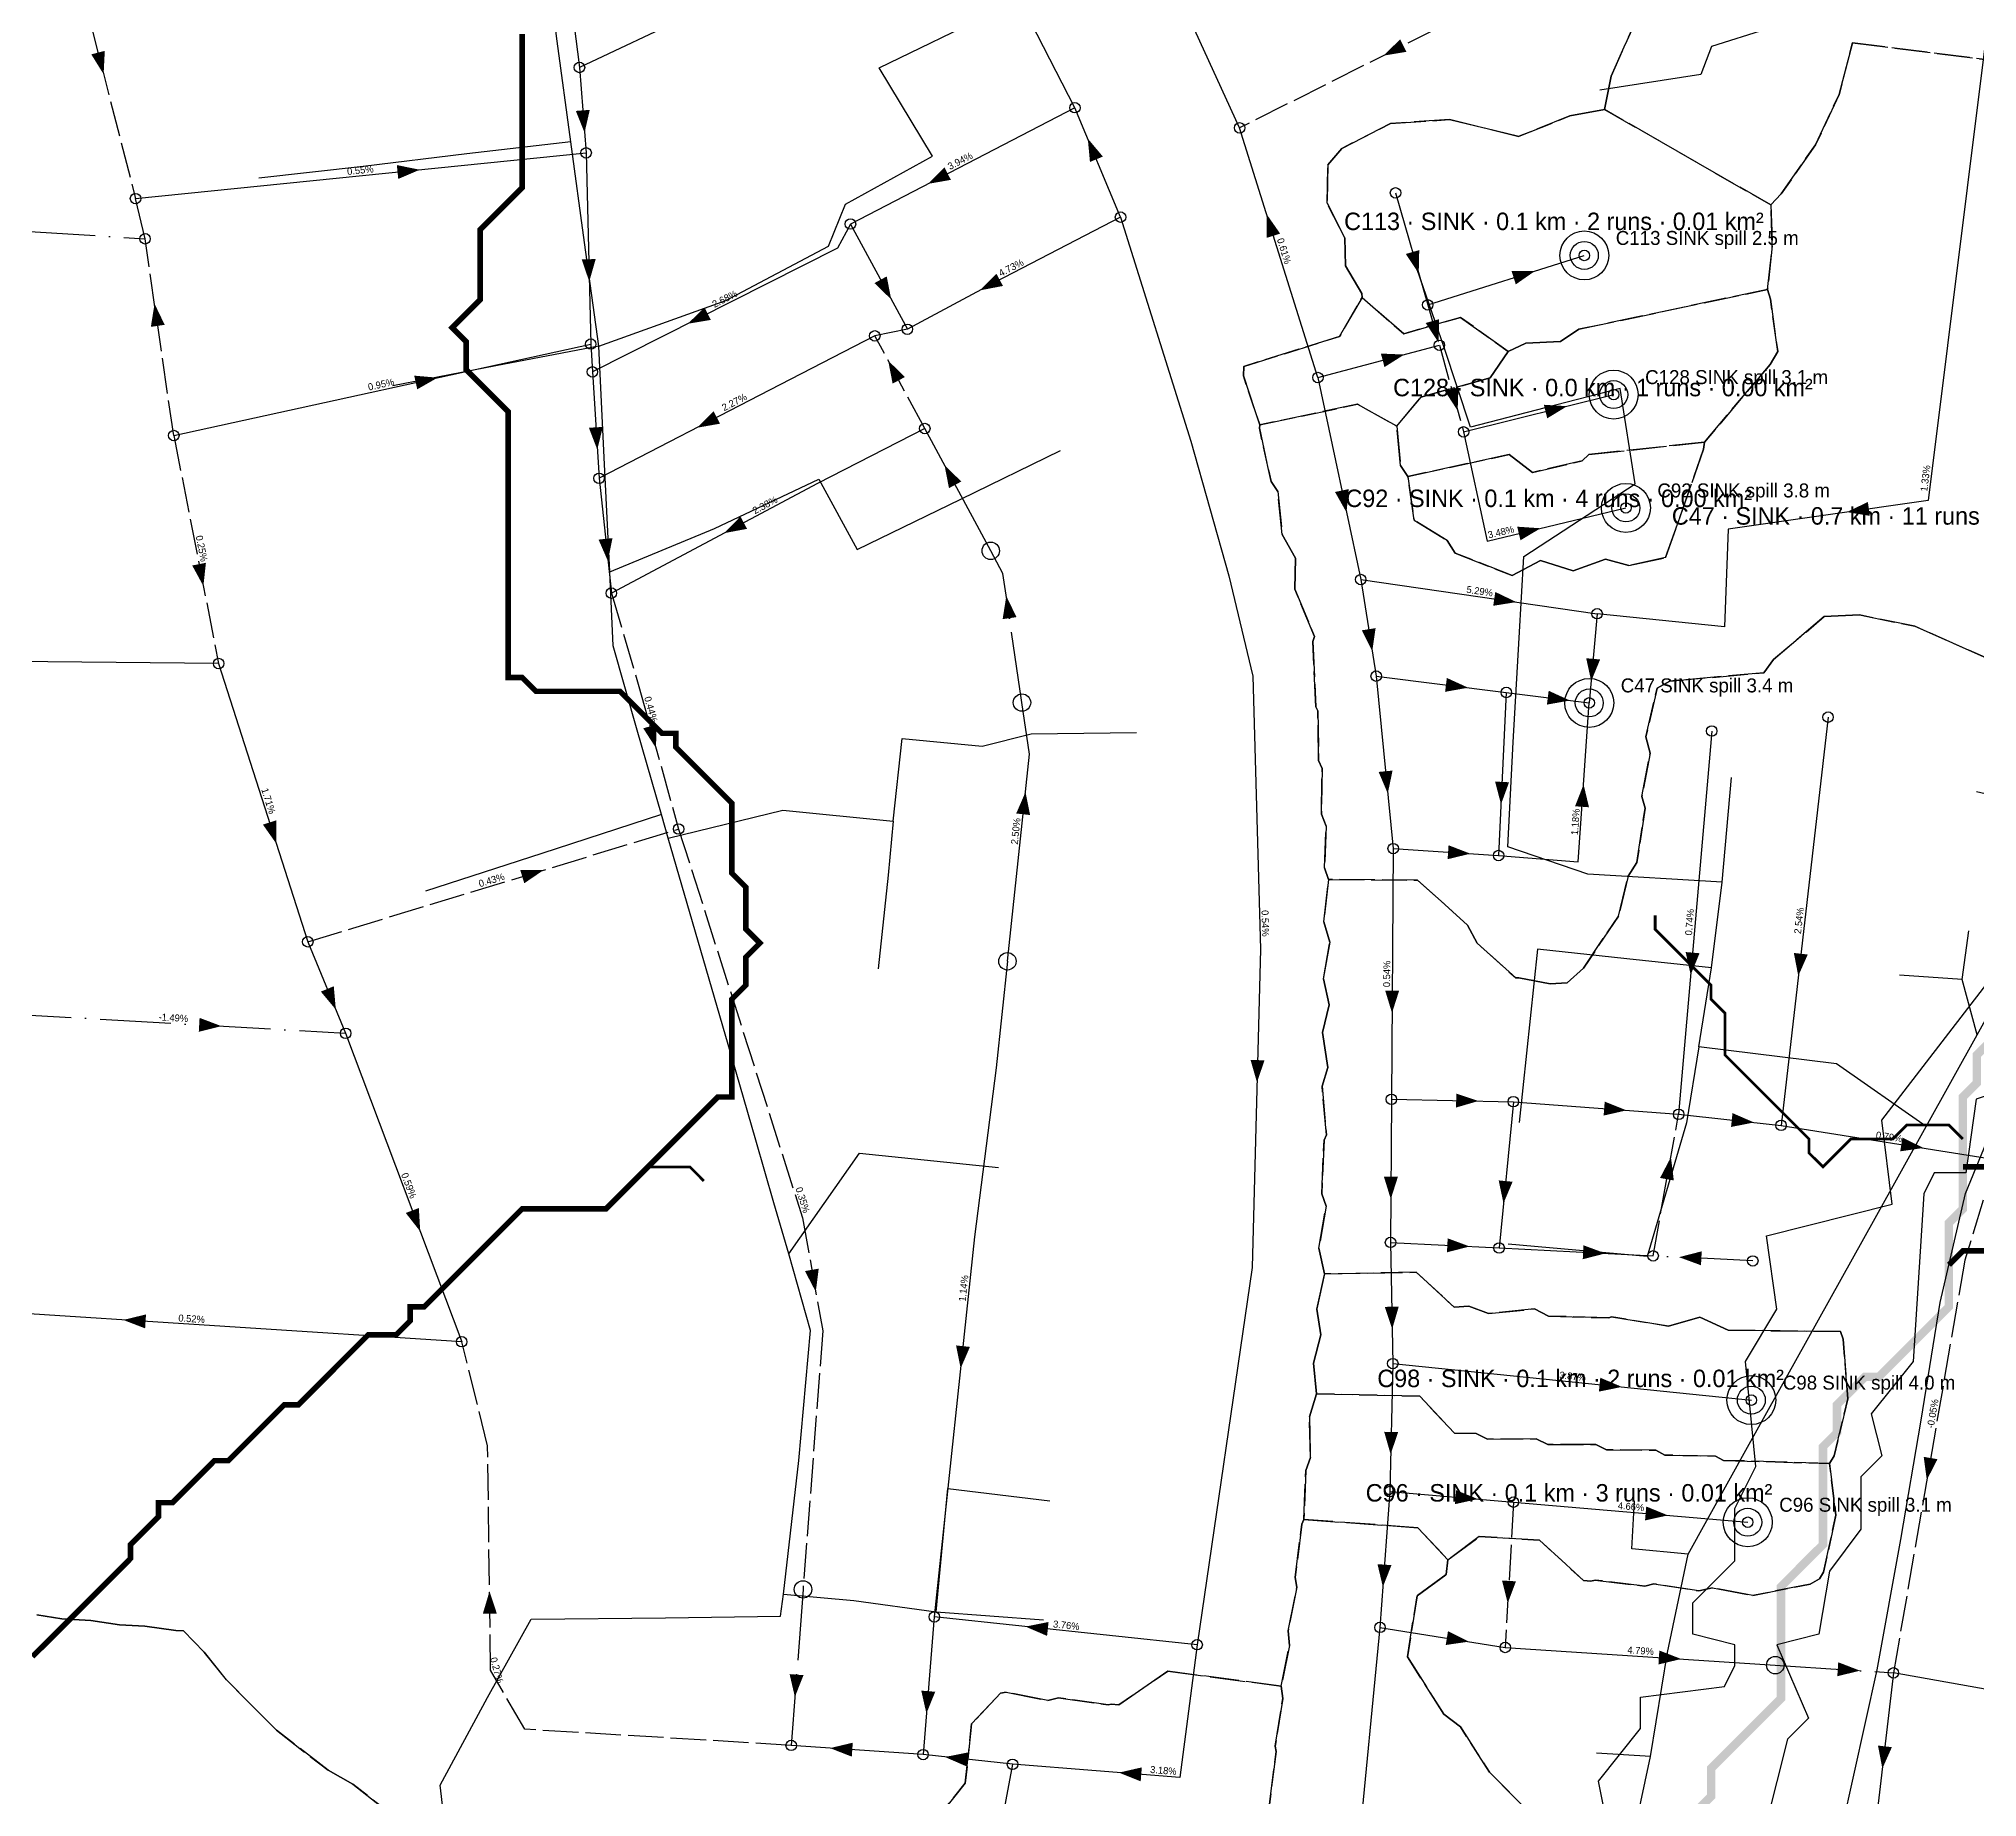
# Model space of a CAD drawing. Header units: metres. Extents: x 442821 to 452274, y 2561971 to 2571293.
# Drawn here: x 450114 to 450668, y 2567800 to 2568303 of the extents above; entities that cross this region are included whole.
import ezdxf
from ezdxf.enums import TextEntityAlignment as Align

# ---------------------------------------------------------------- set-up
doc = ezdxf.new("R2010")
doc.units = ezdxf.units.M
doc.header["$LTSCALE"] = 8
doc.linetypes.add('DASHDOT', pattern=[3.556, 2.54, -0.508, 0, -0.508])
doc.linetypes.add('DASHED', pattern=[1.524, 1.27, -0.254])
for name, color, linetype in [('A_ARROWS', 7, 'Continuous'), ('A_BUILT_2006', 252, 'Continuous'), ('A_CATCH_LABEL', 7, 'Continuous'), ('A_CATCHMENTS', 7, 'Continuous'), ('A_GRADIENT', 8, 'Continuous'), ('A_JUNCTIONS', 8, 'Continuous'), ('A_OUTLET_LABEL', 7, 'Continuous'), ('A_OUTLETS', 7, 'Continuous'), ('A_RUNS', 7, 'Continuous'), ('A_STREAMS', 5, 'Continuous'), ('A_WADI', 4, 'Continuous')]:
    doc.layers.add(name, color=color, linetype=linetype)

msp = doc.modelspace()

# ---------------------------------------------------------------- linework, layer by layer
at = {"layer": 'A_ARROWS', "color": 1}
for points in [[(450498.24, 2568298.56), (450503.06, 2568303.22), (450504.86, 2568299.65)], [(450132.24, 2568293.23), (450128.71, 2568298.93), (450132.58, 2568299.93)], [(450269.79, 2568276.53), (450267.3, 2568282.75), (450271.29, 2568283.06)], [(450413.72, 2568274.83), (450418.03, 2568269.69), (450414.33, 2568268.15)], [(450222.67, 2568265.92), (450216.51, 2568263.28), (450216.1, 2568267.26)], [(450367.96, 2568261.87), (450372.73, 2568266.58), (450374.56, 2568263.03)], [(450464.9, 2568253.16), (450468.73, 2568247.65), (450464.91, 2568246.45)], [(450271.13, 2568233.93), (450268.97, 2568240.28), (450272.97, 2568240.37)], [(450357.5, 2568228.82), (450352.69, 2568233.5), (450356.21, 2568235.4)], [(450382.87, 2568231.42), (450387.57, 2568236.2), (450389.46, 2568232.68)], [(450146.81, 2568227.6), (450149.71, 2568221.56), (450145.75, 2568220.98)], [(450299.31, 2568221.87), (450304.12, 2568226.53), (450305.92, 2568222.96)], [(450356.62, 2568211.32), (450361.42, 2568206.64), (450357.9, 2568204.74)], [(450227.76, 2568206.44), (450221.94, 2568203.11), (450221.08, 2568207.02)], [(450550.83, 2568198.29), (450545.11, 2568194.81), (450544.14, 2568198.69)], [(450273.43, 2568185.85), (450271.03, 2568192.11), (450275.02, 2568192.36)], [(450301.93, 2568192.12), (450306.7, 2568196.84), (450308.53, 2568193.28)], [(450372.74, 2568181.42), (450377.54, 2568176.74), (450374.02, 2568174.84)], [(450309.67, 2568161.96), (450314.38, 2568166.73), (450316.26, 2568163.2)], [(450276.47, 2568153.97), (450273.8, 2568160.12), (450277.78, 2568160.55)], [(450160.78, 2568146.83), (450157.58, 2568152.72), (450161.5, 2568153.49)], [(450390.41, 2568143.99), (450393.32, 2568137.95), (450389.36, 2568137.37)], [(450290.21, 2568100.51), (450286.57, 2568106.14), (450290.42, 2568107.21)], [(450395.91, 2568087.92), (450397.21, 2568081.34), (450393.24, 2568081.77)], [(450181.66, 2568073.11), (450177.8, 2568078.59), (450181.61, 2568079.81)], [(450258.1, 2568065.59), (450252.55, 2568061.82), (450251.39, 2568065.64)], [(450198.66, 2568025.67), (450194.37, 2568030.82), (450198.07, 2568032.35)], [(450165.96, 2568020.94), (450159.46, 2568019.32), (450159.69, 2568023.31)], [(450462.1, 2568004.83), (450460.26, 2568011.28), (450464.26, 2568011.17)], [(450222.79, 2567962.22), (450218.66, 2567967.5), (450222.4, 2567968.91)], [(450335.92, 2567944.93), (450332.83, 2567950.88), (450336.76, 2567951.58)], [(450137.85, 2567936.9), (450144.37, 2567938.48), (450144.11, 2567934.49)], [(450377.35, 2567923.03), (450376.04, 2567929.61), (450380.01, 2567929.19)], [(450242.61, 2567859.29), (450244.7, 2567852.92), (450240.7, 2567852.87)], [(450395.91, 2567849.18), (450402.49, 2567850.5), (450402.07, 2567846.52)], [(450329.94, 2567829.06), (450328.43, 2567835.59), (450332.42, 2567835.29)], [(450367.56, 2567824.32), (450366.09, 2567830.86), (450370.08, 2567830.54)], [(450339.98, 2567814.42), (450346.5, 2567815.97), (450346.22, 2567811.98)], [(450372.86, 2567811.88), (450379.44, 2567813.18), (450379.01, 2567809.21)]]:
    msp.add_solid(points, dxfattribs=at)
at = {"layer": 'A_ARROWS', "color": 4}
for points in [[(450508.36, 2568236.23), (450504.67, 2568241.83), (450508.51, 2568242.93)], [(450541.62, 2568236.96), (450536.12, 2568233.12), (450534.92, 2568236.93)], [(450500.77, 2567934.28), (450498.65, 2567940.64), (450502.65, 2567940.71)], [(450566.46, 2567917.74), (450559.89, 2567916.4), (450560.29, 2567920.38)], [(450498.11, 2567860.51), (450496.57, 2567867.04), (450500.56, 2567866.76)]]:
    msp.add_solid(points, dxfattribs=at)
at = {"layer": 'A_ARROWS', "color": 2}
for points in [[(450514.04, 2568216.48), (450510.35, 2568222.08), (450514.2, 2568223.19)], [(450504.24, 2568213.05), (450498.57, 2568209.47), (450497.54, 2568213.34)], [(450519.5, 2568196.99), (450515.85, 2568202.61), (450519.71, 2568203.69)], [(450543.21, 2568163.36), (450537.45, 2568159.93), (450536.52, 2568163.82)], [(450586.14, 2568035.6), (450584.7, 2568042.14), (450588.68, 2568041.8)], [(450616.91, 2568035.3), (450615.65, 2568041.88), (450619.63, 2568041.43)], [(450500.72, 2568024.71), (450498.77, 2568031.12), (450502.76, 2568031.09)], [(450525.47, 2567999.54), (450519.04, 2567997.66), (450519.11, 2568001.66)], [(450567.78, 2567996.86), (450561.25, 2567995.36), (450561.55, 2567999.35)], [(450604.25, 2567993.4), (450597.68, 2567992.1), (450598.1, 2567996.07)], [(450652.72, 2567986.1), (450646.08, 2567985.13), (450646.71, 2567989.08)], [(450580.49, 2567983.47), (450581.32, 2567976.81), (450577.38, 2567977.52)], [(450500.37, 2567971.46), (450498.41, 2567977.87), (450502.41, 2567977.85)], [(450532.6, 2567970.25), (450531.23, 2567976.82), (450535.21, 2567976.43)], [(450522.93, 2567957.92), (450516.44, 2567956.25), (450516.64, 2567960.25)], [(450561.77, 2567955.94), (450555.28, 2567954.27), (450555.48, 2567958.26)], [(450582.8, 2567954.86), (450589.3, 2567956.53), (450589.09, 2567952.54)], [(450653.67, 2567891.1), (450652.79, 2567897.74), (450656.73, 2567897.06)], [(450533.82, 2567855.86), (450532.18, 2567862.36), (450536.17, 2567862.13)], [(450522.73, 2567844.88), (450516.09, 2567843.92), (450516.73, 2567847.87)], [(450583.44, 2567839.92), (450576.92, 2567838.35), (450577.18, 2567842.34)], [(450634.6, 2567836.57), (450628.08, 2567834.99), (450628.34, 2567838.98)], [(450640.96, 2567808.56), (450639.71, 2567815.15), (450643.68, 2567814.69)]]:
    msp.add_solid(points, dxfattribs=at)
at = {"layer": 'A_ARROWS', "color": 3}
for points in [[(450487.71, 2568167.9), (450484.42, 2568173.74), (450488.34, 2568174.57)], [(450630.77, 2568167.99), (450636.82, 2568170.88), (450637.39, 2568166.92)], [(450536.3, 2568142.25), (450529.68, 2568141.19), (450530.25, 2568145.15)], [(450495.07, 2568128.17), (450492.08, 2568134.17), (450496.03, 2568134.8)], [(450557.69, 2568119.63), (450556.26, 2568126.18), (450560.24, 2568125.83)], [(450522.5, 2568117.76), (450515.9, 2568116.58), (450516.4, 2568120.55)], [(450551.62, 2568114.1), (450545.02, 2568112.92), (450545.52, 2568116.88)], [(450499.51, 2568087.48), (450496.9, 2568093.66), (450500.88, 2568094.05)], [(450531.9, 2568084.41), (450530.2, 2568090.9), (450534.2, 2568090.71)], [(450555.51, 2568090.08), (450557.06, 2568083.56), (450553.07, 2568083.84)], [(450523.14, 2568070.28), (450516.63, 2568068.7), (450516.89, 2568072.69)], [(450500.32, 2567898.46), (450498.48, 2567904.9), (450502.48, 2567904.81)], [(450525.27, 2567885.66), (450518.73, 2567884.21), (450519.07, 2567888.2)], [(450579.64, 2567881), (450573.09, 2567879.55), (450573.43, 2567883.54)], [(450422.62, 2567807.41), (450429.16, 2567808.91), (450428.85, 2567804.92)]]:
    msp.add_solid(points, dxfattribs=at)
at = {"layer": 'A_BUILT_2006', "color": 252}
for points in [[(450261.99, 2568302.7), (450258.5, 2568329.47)], [(450354.04, 2568295.11), (450386.77, 2568310.92)], [(450623.57, 2568311.14), (450592.12, 2568301.13)], [(450265.89, 2568273.89), (450261.99, 2568302.7)], [(450592.12, 2568301.13), (450589.04, 2568293.13)], [(450369.29, 2568269.78), (450354.04, 2568295.11)], [(450589.04, 2568293.13), (450560.12, 2568288.65)], [(450236.08, 2568270.46), (450206.45, 2568266.83)], [(450265.89, 2568273.89), (450236.08, 2568270.46)], [(450269.78, 2568245.15), (450265.89, 2568273.89)], [(450206.45, 2568266.83), (450176.63, 2568263.55)], [(450344.41, 2568256.12), (450369.29, 2568269.78)], [(450339.59, 2568244.1), (450344.41, 2568256.12)], [(450273.85, 2568215.5), (450269.78, 2568245.15)], [(450310.16, 2568228.52), (450339.59, 2568244.1)], [(450515.65, 2568215.05), (450507.94, 2568237.39)], [(450273.85, 2568215.5), (450310.16, 2568228.52)], [(450273.85, 2568215.5), (450244.46, 2568209.83)], [(450275.39, 2568183.62), (450273.85, 2568215.5)], [(450523.15, 2568192.25), (450515.65, 2568215.05)], [(450244.46, 2568209.83), (450214.96, 2568204.1)], [(450565.96, 2568203.36), (450544.55, 2568197.8)], [(450570.23, 2568176.09), (450565.96, 2568203.36)], [(450544.55, 2568197.8), (450523.15, 2568192.25)], [(450277.03, 2568150.95), (450275.39, 2568183.62)], [(450377.37, 2568171.67), (450405.95, 2568185.65)], [(450306.98, 2568163.31), (450336.81, 2568177.41)], [(450336.81, 2568177.41), (450347.79, 2568157.31)], [(450538.38, 2568155.25), (450570.23, 2568176.09)], [(450347.79, 2568157.31), (450377.37, 2568171.67)], [(450277.03, 2568150.95), (450306.98, 2568163.31)], [(450537.05, 2568132.01), (450538.38, 2568155.25)], [(450278, 2568129.7), (450277.03, 2568150.95)], [(450535.34, 2568102.22), (450537.05, 2568132.01)], [(450284.83, 2568105.65), (450278, 2568129.7)], [(450291.77, 2568081.46), (450284.83, 2568105.65)], [(450383.47, 2568101.05), (450397.54, 2568104.55)], [(450397.54, 2568104.55), (450427.66, 2568104.96)], [(450358.03, 2568079.57), (450360.58, 2568103.22)], [(450360.58, 2568103.22), (450383.47, 2568101.05)], [(450533.86, 2568072.26), (450535.34, 2568102.22)], [(450595.16, 2568062.17), (450597.82, 2568092.06)], [(450697.13, 2568081.24), (450667.9, 2568087.95)], [(450291.77, 2568081.46), (450257.54, 2568070.33)], [(450293.71, 2568074.67), (450291.77, 2568081.46)], [(450293.71, 2568074.67), (450326.53, 2568082.72)], [(450326.53, 2568082.72), (450358.03, 2568079.57)], [(450358.03, 2568079.57), (450356.59, 2568064.1)], [(450303.04, 2568042.56), (450293.71, 2568074.67)], [(450556.73, 2568064.45), (450533.86, 2568072.26)], [(450257.54, 2568070.33), (450224.26, 2568059.51)], [(450356.59, 2568064.1), (450353.8, 2568037.33)], [(450595.16, 2568062.17), (450556.73, 2568064.45)], [(450592.09, 2568037.64), (450595.16, 2568062.17)], [(450663.82, 2568034.27), (450665.71, 2568048.21)], [(450668.07, 2568018.49), (450684.77, 2568048.49)], [(450542.37, 2568042.98), (450540.25, 2568023.09)], [(450567.87, 2568040.24), (450542.37, 2568042.98)], [(450310.86, 2568015.68), (450303.04, 2568042.56)], [(450592.09, 2568037.64), (450567.87, 2568040.24)], [(450588.44, 2568015.04), (450592.09, 2568037.64)], [(450663.82, 2568034.27), (450645.86, 2568035.52)], [(450668.07, 2568018.49), (450663.82, 2568034.27)], [(450540.25, 2568023.09), (450537.08, 2567993.39)], [(450318.75, 2567988.32), (450310.86, 2568015.68)], [(450588.44, 2568015.04), (450584.99, 2567993.32)], [(450627.84, 2568010.15), (450588.44, 2568015.04)], [(450653.48, 2567992.27), (450668.07, 2568018.49)], [(450653.48, 2567992.27), (450627.84, 2568010.15)], [(450664.7, 2567973.08), (450676.32, 2568001.2)], [(450584.99, 2567993.32), (450573.69, 2567955.08)], [(450328.23, 2567955.77), (450323.95, 2567970.43), (450318.75, 2567988.32)], [(450638.89, 2567966.06), (450653.48, 2567992.27)], [(450328.23, 2567955.77), (450348.43, 2567984.59)], [(450348.43, 2567984.59), (450388.18, 2567980.52)], [(450657.48, 2567941.91), (450664.7, 2567973.08)], [(450619.43, 2567931.09), (450638.89, 2567966.06)], [(450334.44, 2567933.92), (450328.23, 2567955.77)], [(450573.69, 2567955.08), (450533.93, 2567958.57)], [(450652.03, 2567908.25), (450657.48, 2567941.91)], [(450331.06, 2567896.73), (450334.44, 2567933.92)], [(450602.41, 2567900.51), (450619.43, 2567931.09)], [(450646.21, 2567874.14), (450652.03, 2567908.25)], [(450585.4, 2567869.94), (450602.41, 2567900.51)], [(450326.7, 2567858.47), (450331.06, 2567896.73)], [(450370.31, 2567853.43), (450373.66, 2567888.66)], [(450373.66, 2567888.66), (450402.85, 2567885.19)], [(450569.32, 2567871.47), (450570.08, 2567885.12)], [(450585.4, 2567869.94), (450569.32, 2567871.47)], [(450639.43, 2567836.82), (450646.21, 2567874.14)], [(450579.55, 2567841.81), (450585.4, 2567869.94)], [(450325.84, 2567852.19), (450326.7, 2567858.47)], [(450326.7, 2567858.47), (450346.83, 2567856.68)], [(450346.83, 2567856.68), (450370.31, 2567853.43)], [(450242.04, 2567828.89), (450254.48, 2567851.3)], [(450254.48, 2567851.3), (450292.96, 2567851.72)], [(450292.96, 2567851.72), (450325.84, 2567852.19)], [(450370.31, 2567853.43), (450401.06, 2567851.09)], [(450574.65, 2567812), (450579.55, 2567841.81)], [(450629.43, 2567791.63), (450639.43, 2567836.82)], [(450228.54, 2567803.78), (450242.04, 2567828.89)], [(450574.65, 2567812), (450559.16, 2567813)], [(450567.33, 2567777.62), (450574.65, 2567812)], [(450231.7, 2567776.08), (450228.54, 2567803.78)]]:
    msp.add_lwpolyline(points, dxfattribs=at)
at = {"layer": 'A_CATCHMENTS', "color": 1, "linetype": 'DASHED'}
for points in [[(450571.56, 2568310.99), (450563.37, 2568292.69), (450561.46, 2568283.18), (450551.6, 2568281.32), (450537.05, 2568275.48), (450537.03, 2568275.47), (450517.16, 2568280.27), (450500.25, 2568279.12), (450486.33, 2568272.02), (450482.38, 2568267.29), (450482.16, 2568256.34), (450487.23, 2568246.45), (450487.46, 2568238.39), (450492.07, 2568230.5), (450492.16, 2568229.4), (450485.72, 2568218.24), (450458.32, 2568209.64), (450458.2, 2568207.01), (450462.94, 2568192.92), (450462.79, 2568191.96), (450466.12, 2568176.71), (450468.07, 2568173.87), (450469.3, 2568161.62), (450473.08, 2568154.8), (450472.92, 2568145.94), (450478.59, 2568132.4), (450478.1, 2568130.98), (450478.96, 2568112.25), (450479.51, 2568111.13), (450479.73, 2568096.9), (450480.72, 2568094.64), (450480.54, 2568081.54), (450481.89, 2568078.15), (450481.39, 2568066.19), (450482.57, 2568062.9), (450481.24, 2568050.79), (450482.96, 2568044.97), (450481.08, 2568034.47), (450482.76, 2568027.04), (450480.82, 2568019.1), (450482.39, 2568009.12), (450480.72, 2568003.73), (450481.97, 2567989.9), (450481.28, 2567988.34), (450480.64, 2567972.99), (450481.89, 2567969.42), (450479.83, 2567957.42), (450481.42, 2567950.05), (450479.23, 2567939.97), (450480.35, 2567932.69), (450478.29, 2567924.57), (450479.14, 2567915.79), (450477.08, 2567909.22), (450477.4, 2567897.53), (450476.04, 2567893.84), (450475.52, 2567879.81), (450474.91, 2567878.47), (450473.04, 2567863.21), (450473.54, 2567860.42), (450470.99, 2567847.98), (450471.39, 2567843.79), (450469.05, 2567832.18), (450436.59, 2567836.4), (450422.64, 2567826.84), (450420.4, 2567827.03), (450419.5, 2567826.77), (450405.38, 2567828.78), (450402.29, 2567828.05), (450390.35, 2567830.4), (450388.71, 2567830.1), (450380.49, 2567821.33), (450378.67, 2567804.43), (450367.78, 2567790.68)], [(450246.06, 2567770.7), (450203.51, 2567804.14), (450196.49, 2567808.07), (450181.7, 2567819.52), (450167.34, 2567833.94), (450160.97, 2567841.88), (450155.07, 2567847.94), (450152.93, 2567848.04), (450144, 2567849.32), (450136.75, 2567849.71), (450128.57, 2567850.92), (450120.31, 2567851.4), (450113.14, 2567852.52)]]:
    msp.add_lwpolyline(points, dxfattribs=at)
at = {"layer": 'A_CATCHMENTS', "color": 2, "linetype": 'DASHED'}
for points in [[(450677.98, 2568296.53), (450632.43, 2568302.22), (450628.62, 2568287.45), (450621.82, 2568273.05), (450612.04, 2568259.03), (450609.08, 2568255.86), (450561.46, 2568283.18), (450563.37, 2568292.69), (450571.56, 2568310.99)], [(450537.91, 2567798.11), (450528.6, 2567807.5), (450520.29, 2567820.54), (450515.55, 2567824.13), (450505.12, 2567840.51), (450507.91, 2567857.96), (450516.22, 2567864.12), (450516.73, 2567868.28), (450525.68, 2567874.91), (450542.95, 2567873.94), (450555.49, 2567862.33), (450557.62, 2567862.14), (450558.85, 2567862.48), (450573.04, 2567860.76), (450575.63, 2567861.41), (450588.46, 2567859.42), (450592.42, 2567860.3), (450603.89, 2567858.12), (450620.33, 2567861.29), (450623.01, 2567862.87), (450624.15, 2567864.76), (450627.69, 2567881.06), (450625.88, 2567895.83), (450627.18, 2567898.05), (450631.04, 2567914.29), (450629.77, 2567931.42), (450628.99, 2567933.61), (450596.89, 2567933.95), (450588.79, 2567937.67), (450579.75, 2567935.16), (450563.46, 2567937.78), (450562.72, 2567937.47), (450545.5, 2567938), (450541.51, 2567940.06), (450528.31, 2567938.7), (450522.73, 2567940.84), (450518.5, 2567940.57), (450507.65, 2567950.55), (450481.42, 2567950.05), (450479.83, 2567957.42), (450481.89, 2567969.42), (450480.64, 2567972.99), (450481.28, 2567988.34), (450481.97, 2567989.9), (450480.72, 2568003.73), (450482.39, 2568009.12), (450480.82, 2568019.1), (450482.76, 2568027.04), (450481.08, 2568034.47), (450482.96, 2568044.97), (450481.24, 2568050.79), (450482.57, 2568062.9), (450508.04, 2568062.71), (450522.34, 2568049.87), (450525.08, 2568044.66), (450536.16, 2568034.72), (450536.95, 2568034.76), (450545.94, 2568033.09), (450550.8, 2568033.29), (450555.5, 2568037.52), (450565.45, 2568052.44), (450568.3, 2568063.82), (450570.77, 2568067.76), (450573.12, 2568083.34), (450572.17, 2568086.63), (450574.52, 2568099), (450573.35, 2568103.7), (450576.54, 2568117.62), (450580.2, 2568119.64), (450607.05, 2568122.01), (450609.84, 2568125.8), (450624.35, 2568138.09), (450634.46, 2568138.56), (450650.21, 2568135.32), (450674.99, 2568124.38)], [(450113.14, 2567852.52), (450120.31, 2567851.4), (450128.57, 2567850.92), (450136.75, 2567849.71), (450144, 2567849.32), (450152.93, 2567848.04), (450155.07, 2567847.94), (450160.97, 2567841.88), (450167.34, 2567833.94), (450181.7, 2567819.52), (450196.49, 2567808.07), (450203.51, 2567804.14), (450246.06, 2567770.7)]]:
    msp.add_lwpolyline(points, dxfattribs=at)
at = {"layer": 'A_CATCHMENTS', "color": 3, "linetype": 'DASHED'}
for points in [[(450674.99, 2568124.38), (450650.21, 2568135.32), (450634.46, 2568138.56), (450624.35, 2568138.09), (450609.84, 2568125.8), (450607.05, 2568122.01), (450580.2, 2568119.64), (450576.54, 2568117.62), (450573.35, 2568103.7), (450574.52, 2568099), (450572.17, 2568086.63), (450573.12, 2568083.34), (450570.77, 2568067.76), (450568.3, 2568063.82), (450565.45, 2568052.44), (450555.5, 2568037.52), (450550.8, 2568033.29), (450545.94, 2568033.09), (450545.94, 2568033.09), (450536.95, 2568034.76), (450536.16, 2568034.72), (450525.08, 2568044.66), (450522.34, 2568049.87), (450508.04, 2568062.71), (450482.57, 2568062.9), (450481.39, 2568066.19), (450481.89, 2568078.15), (450480.54, 2568081.54), (450480.72, 2568094.64), (450479.73, 2568096.9), (450479.51, 2568111.13), (450478.96, 2568112.25), (450478.1, 2568130.98), (450478.59, 2568132.4), (450472.92, 2568145.94), (450473.08, 2568154.8), (450469.3, 2568161.62), (450468.07, 2568173.87), (450466.12, 2568176.71), (450462.79, 2568191.96), (450462.94, 2568192.92), (450490.87, 2568198.82), (450502.06, 2568192.59), (450503.18, 2568181.29), (450505.29, 2568178.2), (450507.04, 2568165.66), (450516.52, 2568159.89), (450518.75, 2568156.27), (450535.08, 2568149.84), (450543.17, 2568154.12), (450552.53, 2568151.17), (450561.77, 2568154.52), (450568.42, 2568152.71), (450578.98, 2568154.97), (450589.84, 2568185.99), (450590.06, 2568188), (450608.87, 2568210.24), (450611.04, 2568213.9), (450608.93, 2568228.93), (450608.13, 2568231.68), (450609.47, 2568244.11), (450609.08, 2568255.86), (450612.04, 2568259.03), (450621.82, 2568273.05), (450628.62, 2568287.45), (450632.43, 2568302.22), (450677.98, 2568296.53)], [(450367.78, 2567790.68), (450378.67, 2567804.43), (450380.49, 2567821.33), (450388.71, 2567830.1), (450390.35, 2567830.4), (450402.29, 2567828.05), (450405.38, 2567828.78), (450419.5, 2567826.77), (450420.4, 2567827.03), (450422.64, 2567826.84), (450436.59, 2567836.4), (450469.05, 2567832.18), (450469.51, 2567828.61), (450467.3, 2567815.01), (450467.55, 2567813.43), (450465.67, 2567798.25)]]:
    msp.add_lwpolyline(points, dxfattribs=at)
at = {"layer": 'A_CATCHMENTS', "color": 4, "linetype": 'DASHED'}
for points in [[(450487.23, 2568246.45), (450482.16, 2568256.34), (450482.38, 2568267.29), (450486.33, 2568272.02), (450500.25, 2568279.12), (450517.16, 2568280.27), (450537.03, 2568275.47), (450537.05, 2568275.48), (450551.6, 2568281.32), (450561.46, 2568283.18), (450609.08, 2568255.86), (450609.47, 2568244.11), (450608.13, 2568231.68), (450554.19, 2568220.29), (450548.94, 2568216.81), (450539.02, 2568216.35), (450533.93, 2568213.96), (450520.28, 2568223.69), (450504.09, 2568219.03), (450492.16, 2568229.4), (450492.07, 2568230.5), (450487.46, 2568238.39), (450487.23, 2568246.45)], [(450627.18, 2567898.05), (450625.88, 2567895.83), (450595.54, 2567896.73), (450593.23, 2567897.95), (450578.79, 2567898.24), (450576.13, 2567899.61), (450562.04, 2567899.76), (450559.03, 2567901.27), (450545.29, 2567901.28), (450541.93, 2567902.92), (450528.07, 2567902.8), (450524.82, 2567904.43), (450518.63, 2567904.48), (450508.64, 2567915.07), (450479.14, 2567915.79), (450478.29, 2567924.57), (450480.35, 2567932.69), (450479.23, 2567939.97), (450481.42, 2567950.05), (450507.65, 2567950.55), (450518.5, 2567940.57), (450522.73, 2567940.84), (450528.31, 2567938.7), (450541.51, 2567940.06), (450545.5, 2567938), (450562.72, 2567937.47), (450563.46, 2567937.78), (450579.75, 2567935.16), (450588.79, 2567937.67), (450596.89, 2567933.95), (450628.99, 2567933.61), (450629.77, 2567931.42), (450631.04, 2567914.29), (450627.18, 2567898.05)]]:
    msp.add_lwpolyline(points, close=True, dxfattribs=at)
at = {"layer": 'A_CATCHMENTS', "color": 1, "linetype": 'DASHED'}
msp.add_lwpolyline([(450528.75, 2568206.4), (450533.93, 2568213.96), (450539.02, 2568216.35), (450548.94, 2568216.81), (450554.19, 2568220.29), (450608.13, 2568231.68), (450608.93, 2568228.93), (450611.04, 2568213.9), (450608.87, 2568210.24), (450590.06, 2568188), (450556.99, 2568184.43), (450555.06, 2568182.65), (450540.86, 2568179.35), (450534.21, 2568184.42), (450505.29, 2568178.2), (450503.18, 2568181.29), (450502.06, 2568192.59), (450508.92, 2568200.85), (450528.75, 2568206.4)], close=True, dxfattribs=at)
at = {"layer": 'A_CATCHMENTS', "color": 2, "linetype": 'DASHED'}
for points in [[(450504.09, 2568219.03), (450520.28, 2568223.69), (450533.93, 2568213.96), (450528.75, 2568206.4), (450508.92, 2568200.85), (450502.06, 2568192.59), (450490.87, 2568198.82), (450462.94, 2568192.92), (450458.2, 2568207.01), (450458.32, 2568209.64), (450485.72, 2568218.24), (450492.16, 2568229.4), (450504.09, 2568219.03)], [(450556.99, 2568184.43), (450590.06, 2568188), (450589.84, 2568185.99), (450578.98, 2568154.97), (450568.42, 2568152.71), (450561.77, 2568154.52), (450552.53, 2568151.17), (450543.17, 2568154.12), (450535.08, 2568149.84), (450518.75, 2568156.27), (450516.52, 2568159.89), (450507.04, 2568165.66), (450505.29, 2568178.2), (450534.21, 2568184.42), (450540.86, 2568179.35), (450555.06, 2568182.65), (450556.99, 2568184.43)]]:
    msp.add_lwpolyline(points, close=True, dxfattribs=at)
at = {"layer": 'A_CATCHMENTS', "color": 3, "linetype": 'DASHED'}
msp.add_lwpolyline([(450623.01, 2567862.87), (450620.33, 2567861.29), (450603.89, 2567858.12), (450592.42, 2567860.3), (450588.46, 2567859.42), (450575.63, 2567861.41), (450573.04, 2567860.76), (450558.85, 2567862.48), (450557.62, 2567862.14), (450555.49, 2567862.33), (450542.95, 2567873.94), (450525.68, 2567874.91), (450516.73, 2567868.28), (450508.08, 2567877.48), (450475.52, 2567879.81), (450476.04, 2567893.84), (450477.4, 2567897.53), (450477.08, 2567909.22), (450479.14, 2567915.79), (450508.64, 2567915.07), (450518.63, 2567904.48), (450524.82, 2567904.43), (450528.07, 2567902.8), (450541.93, 2567902.92), (450545.29, 2567901.28), (450559.03, 2567901.27), (450562.04, 2567899.76), (450576.13, 2567899.61), (450578.79, 2567898.24), (450593.23, 2567897.95), (450595.54, 2567896.73), (450625.88, 2567895.83), (450627.69, 2567881.06), (450624.15, 2567864.76), (450623.01, 2567862.87)], close=True, dxfattribs=at)
at = {"layer": 'A_CATCHMENTS', "color": 4, "linetype": 'DASHED'}
msp.add_lwpolyline([(450465.67, 2567798.25), (450467.55, 2567813.43), (450467.3, 2567815.01), (450469.51, 2567828.61), (450469.05, 2567832.18), (450471.39, 2567843.79), (450470.99, 2567847.98), (450473.54, 2567860.42), (450473.04, 2567863.21), (450474.91, 2567878.47), (450475.52, 2567879.81), (450508.08, 2567877.48), (450516.73, 2567868.28), (450516.22, 2567864.12), (450507.91, 2567857.96), (450505.12, 2567840.51), (450515.55, 2567824.13), (450520.29, 2567820.54), (450528.6, 2567807.5), (450537.91, 2567798.11)], dxfattribs=at)
at = {"layer": 'A_JUNCTIONS'}
for centre in [(450268.33, 2568295.18), (450410.04, 2568283.66), (450457.14, 2568277.91), (450270.24, 2568270.74), (450141.37, 2568257.67), (450501.72, 2568259.3), (450423.08, 2568252.36), (450345.83, 2568250.4), (450144.1, 2568246.16), (450555.72, 2568241.41), (450510.94, 2568227.26), (450362.11, 2568220.29), (450271.55, 2568216.05), (450352.8, 2568218.41), (450514.27, 2568215.71), (450272.03, 2568208.11), (450479.54, 2568206.49), (450564.12, 2568201.6), (450367.1, 2568191.89), (450521.2, 2568190.93), (450152.31, 2568189.88), (450273.94, 2568177.66), (450567.62, 2568169.18), (450491.77, 2568148.69), (450277.45, 2568144.81), (450559.39, 2568138.92), (450165.14, 2568124.67), (450496.21, 2568121.07), (450533.41, 2568116.39), (450557.14, 2568113.41), (450625.43, 2568109.33), (450592.16, 2568105.37), (450296.69, 2568077.33), (450501.06, 2568071.73), (450531.21, 2568069.75), (450190.64, 2568045.08), (450201.46, 2568018.89), (450500.54, 2568000.02), (450535.43, 2567999.34), (450582.7, 2567995.72), (450611.99, 2567992.57), (450500.3, 2567959.08), (450531.36, 2567957.49), (450575.39, 2567955.24), (450603.91, 2567953.78), (450234.65, 2567930.67), (450500.95, 2567924.41), (450603.49, 2567913.97), (450500.06, 2567887.82), (450535.44, 2567884.79), (450602.46, 2567879.04), (450369.82, 2567851.94), (450497.28, 2567848.96), (450444.99, 2567844), (450533.11, 2567843.22), (450644.12, 2567835.95), (450328.89, 2567815.2), (450366.6, 2567812.56), (450392.2, 2567809.79)]:
    msp.add_circle(centre, 1.5, dxfattribs=at)
at = {"layer": 'A_JUNCTIONS', "color": 30}
for centre in [(450385.96, 2568156.92), (450394.88, 2568113.5), (450390.73, 2568039.5), (450332.28, 2567859.82), (450610.34, 2567838.16)]:
    msp.add_circle(centre, 2.5, dxfattribs=at)
at = {"layer": 'A_OUTLETS', "color": 1}
for centre, radius in [((450555.72, 2568241.41), 7), ((450555.72, 2568241.41), 4), ((450564.12, 2568201.6), 7), ((450564.12, 2568201.6), 4), ((450567.62, 2568169.18), 7), ((450567.62, 2568169.18), 4), ((450557.14, 2568113.41), 7), ((450557.14, 2568113.41), 4), ((450603.49, 2567913.97), 7), ((450603.49, 2567913.97), 4), ((450602.46, 2567879.04), 7), ((450602.46, 2567879.04), 4)]:
    msp.add_circle(centre, radius, dxfattribs=at)
at = {"layer": 'A_RUNS', "color": 1}
for points in [[(450457.14, 2568277.91), (450396.31, 2568410.9)], [(450258.11, 2568375.09), (450268.33, 2568295.18)], [(450410.04, 2568283.66), (450393.94, 2568315.09), (450377.98, 2568346.41)], [(450331.42, 2568325.03), (450268.33, 2568295.18)], [(450268.33, 2568295.18), (450270.24, 2568270.74)], [(450410.04, 2568283.66), (450345.83, 2568250.4)], [(450423.08, 2568252.36), (450410.04, 2568283.66)], [(450479.54, 2568206.49), (450457.14, 2568277.91)], [(450141.37, 2568257.67), (450270.24, 2568270.74)], [(450270.24, 2568270.74), (450271.55, 2568216.05)], [(450345.83, 2568250.4), (450342.16, 2568243.48), (450272.03, 2568208.11)], [(450345.83, 2568250.4), (450362.11, 2568220.29)], [(450423.08, 2568252.36), (450387.22, 2568233.75), (450362.11, 2568220.29)], [(450423.08, 2568252.36), (450443.2, 2568188.3), (450454.1, 2568149.72), (450460.93, 2568121.02), (450463.09, 2568043), (450460.72, 2567951.95), (450444.99, 2567844)], [(450362.11, 2568220.29), (450352.8, 2568218.41)], [(450152.31, 2568189.88), (450271.55, 2568216.05)], [(450352.8, 2568218.41), (450322.67, 2568202.84), (450273.94, 2568177.66)], [(450272.03, 2568208.11), (450273.94, 2568177.66)], [(450521.2, 2568190.93), (450564.12, 2568201.6)], [(450367.1, 2568191.89), (450336.43, 2568176.21), (450277.45, 2568144.81)], [(450385.96, 2568156.92), (450367.1, 2568191.89)], [(450273.94, 2568177.66), (450277.45, 2568144.81)], [(450165.14, 2568124.67), (449989.33, 2568126.35), (449952.65, 2568135.55)], [(450165.14, 2568124.67), (450190.64, 2568045.08)], [(450390.73, 2568039.5), (450397.06, 2568098.71), (450394.88, 2568113.5)], [(450190.64, 2568045.08), (450201.46, 2568018.89)], [(450390.73, 2568039.5), (450387.48, 2568009.02), (450381.34, 2567960.67), (450369.82, 2567851.94)], [(450201.46, 2568018.89), (450234.65, 2567930.67)], [(450234.65, 2567930.67), (450099.03, 2567939.39), (450080.01, 2567941.05)], [(450369.82, 2567851.94), (450366.6, 2567812.56)], [(450444.99, 2567844), (450369.82, 2567851.94)], [(450366.6, 2567812.56), (450328.89, 2567815.2)], [(450392.2, 2567809.79), (450366.6, 2567812.56)]]:
    msp.add_lwpolyline(points, dxfattribs=at)
at = {"layer": 'A_RUNS', "color": 1, "linetype": 'DASHED'}
for points in [[(450116.05, 2568356.27), (450141.37, 2568257.67)], [(450568.83, 2568334.03), (450457.14, 2568277.91)], [(450152.31, 2568189.88), (450144.1, 2568246.16)], [(450271.55, 2568216.05), (450272.03, 2568208.11)], [(450367.1, 2568191.89), (450352.8, 2568218.41)], [(450152.31, 2568189.88), (450165.14, 2568124.67)], [(450277.45, 2568144.81), (450285.11, 2568118.77), (450296.69, 2568077.33)], [(450190.64, 2568045.08), (450296.69, 2568077.33)], [(450296.69, 2568077.33), (450332.14, 2567966.07), (450337.91, 2567933.81), (450332.28, 2567859.82)], [(450328.89, 2567815.2), (450252.7, 2567819.82), (450242.91, 2567836.72), (450242.07, 2567900.85), (450234.65, 2567930.67)]]:
    msp.add_lwpolyline(points, dxfattribs=at)
at = {"layer": 'A_RUNS', "color": 3}
for points in [[(450670.78, 2568305.06), (450654.08, 2568171.34), (450596.88, 2568163.11), (450595.82, 2568135.13), (450559.39, 2568138.92)], [(450479.54, 2568206.49), (450491.77, 2568148.69)], [(450491.77, 2568148.69), (450559.39, 2568138.92)], [(450491.77, 2568148.69), (450496.21, 2568121.07)], [(450559.39, 2568138.92), (450557.14, 2568113.41)], [(450496.21, 2568121.07), (450533.41, 2568116.39)], [(450496.21, 2568121.07), (450501.06, 2568071.73)], [(450533.41, 2568116.39), (450531.21, 2568069.75)], [(450533.41, 2568116.39), (450557.14, 2568113.41)], [(450531.21, 2568069.75), (450553.97, 2568067.9), (450557.14, 2568113.41)], [(450501.06, 2568071.73), (450531.21, 2568069.75)], [(450500.95, 2567924.41), (450500.06, 2567887.82)], [(450500.06, 2567887.82), (450535.44, 2567884.79)], [(450535.44, 2567884.79), (450602.46, 2567879.04)], [(450444.99, 2567844), (450440.06, 2567806.05), (450392.2, 2567809.79)], [(450392.2, 2567809.79), (450367.93, 2567680.29), (450338.27, 2567636.86), (450321.7, 2567607.13), (450260.69, 2567604.1)]]:
    msp.add_lwpolyline(points, dxfattribs=at)
at = {"layer": 'A_RUNS', "color": 4}
for points in [[(450501.72, 2568259.3), (450510.94, 2568227.26)], [(450510.94, 2568227.26), (450555.72, 2568241.41)], [(450500.3, 2567959.08), (450500.95, 2567924.41)], [(450500.95, 2567924.41), (450603.49, 2567913.97)], [(450500.06, 2567887.82), (450497.28, 2567848.96)], [(450497.28, 2567848.96), (450491.05, 2567784.87), (450477.87, 2567690.16), (450454.64, 2567592.9)]]:
    msp.add_lwpolyline(points, dxfattribs=at)
at = {"layer": 'A_RUNS', "color": 1, "linetype": 'DASHDOT'}
for points in [[(450144.1, 2568246.16), (450141.37, 2568257.67)], [(450052.58, 2568252.08), (450144.1, 2568246.16)], [(450394.88, 2568113.5), (450389.46, 2568150.41), (450385.96, 2568156.92)], [(450102.72, 2568024.6), (450201.46, 2568018.89)], [(450332.28, 2567859.82), (450328.89, 2567815.2)]]:
    msp.add_lwpolyline(points, dxfattribs=at)
at = {"layer": 'A_RUNS', "color": 2, "linetype": 'DASHED'}
for points in [[(450510.94, 2568227.26), (450514.27, 2568215.71)], [(450514.27, 2568215.71), (450521.2, 2568190.93)], [(450575.39, 2567955.24), (450582.7, 2567995.72)], [(450673.28, 2567982.83), (450664.56, 2567954.01), (450644.12, 2567835.95)], [(450535.44, 2567884.79), (450533.11, 2567843.22)]]:
    msp.add_lwpolyline(points, dxfattribs=at)
at = {"layer": 'A_RUNS', "color": 2}
for points in [[(450479.54, 2568206.49), (450514.27, 2568215.71)], [(450521.2, 2568190.93), (450527.91, 2568159.71), (450567.62, 2568169.18)], [(450625.43, 2568109.33), (450611.99, 2567992.57)], [(450592.16, 2568105.37), (450582.7, 2567995.72)], [(450501.06, 2568071.73), (450500.54, 2568000.02)], [(450500.54, 2568000.02), (450500.3, 2567959.08)], [(450500.54, 2568000.02), (450535.43, 2567999.34)], [(450535.43, 2567999.34), (450531.36, 2567957.49)], [(450535.43, 2567999.34), (450582.7, 2567995.72)], [(450582.7, 2567995.72), (450611.99, 2567992.57)], [(450611.99, 2567992.57), (450673.28, 2567982.83)], [(450500.3, 2567959.08), (450531.36, 2567957.49)], [(450531.36, 2567957.49), (450575.39, 2567955.24)], [(450497.28, 2567848.96), (450533.11, 2567843.22)], [(450533.11, 2567843.22), (450610.34, 2567838.16)], [(450644.12, 2567835.95), (450639.61, 2567796.93)], [(450865.73, 2567802.31), (450753.8, 2567816.44), (450644.12, 2567835.95)]]:
    msp.add_lwpolyline(points, dxfattribs=at)
at = {"layer": 'A_RUNS', "color": 2, "linetype": 'DASHDOT'}
for points in [[(450603.91, 2567953.78), (450575.39, 2567955.24)], [(450610.34, 2567838.16), (450644.12, 2567835.95)]]:
    msp.add_lwpolyline(points, dxfattribs=at)
at = {"layer": 'A_STREAMS', "color": 5}
for points, const_width in [([(450251.92, 2568304.78), (450251.92, 2568300.78), (450251.92, 2568296.78), (450251.92, 2568292.77), (450251.92, 2568288.77), (450251.92, 2568284.77), (450251.92, 2568280.77), (450251.92, 2568276.77), (450251.92, 2568272.77), (450251.92, 2568268.77), (450251.92, 2568264.76), (450251.92, 2568260.76), (450247.92, 2568256.76), (450243.92, 2568252.76), (450239.92, 2568248.76), (450239.92, 2568244.76), (450239.92, 2568240.76), (450239.92, 2568236.75), (450239.92, 2568232.75), (450239.92, 2568228.75), (450235.92, 2568224.75), (450231.92, 2568220.75), (450235.92, 2568216.75), (450235.92, 2568212.75), (450235.92, 2568208.74), (450239.92, 2568204.74), (450243.92, 2568200.74), (450247.92, 2568196.74), (450247.92, 2568192.74), (450247.92, 2568188.74), (450247.92, 2568184.74), (450247.92, 2568180.74), (450247.92, 2568176.73), (450247.92, 2568172.73), (450247.92, 2568168.73), (450247.92, 2568164.73), (450247.92, 2568160.73), (450247.92, 2568156.73), (450247.92, 2568152.73), (450247.92, 2568148.72), (450247.92, 2568144.72), (450247.92, 2568140.72), (450247.92, 2568136.72), (450247.92, 2568132.72), (450247.92, 2568128.72), (450247.92, 2568124.72), (450247.92, 2568120.71), (450251.92, 2568120.71), (450255.92, 2568116.71), (450259.93, 2568116.71), (450263.93, 2568116.71), (450267.93, 2568116.71), (450271.93, 2568116.71), (450275.93, 2568116.71), (450279.93, 2568116.71), (450283.93, 2568112.71), (450287.93, 2568108.71), (450291.93, 2568104.71), (450295.93, 2568104.71), (450295.93, 2568100.71), (450299.93, 2568096.71), (450303.93, 2568092.7), (450307.93, 2568088.7), (450311.93, 2568084.7), (450311.93, 2568080.7), (450311.93, 2568076.7), (450311.93, 2568072.7), (450311.93, 2568068.7), (450311.93, 2568064.69), (450315.93, 2568060.69), (450315.93, 2568056.69), (450315.93, 2568052.69), (450315.93, 2568048.69), (450319.93, 2568044.69), (450315.93, 2568040.69), (450315.93, 2568036.68), (450315.93, 2568032.68), (450311.93, 2568028.68), (450311.93, 2568024.68), (450311.93, 2568020.68), (450311.93, 2568016.68), (450311.93, 2568012.68), (450311.93, 2568008.68), (450311.93, 2568004.67), (450311.93, 2568000.67), (450307.93, 2568000.67), (450303.93, 2567996.67), (450299.93, 2567992.67), (450295.93, 2567988.67), (450291.93, 2567984.67), (450287.93, 2567980.67)], 1.6), ([(450575.97, 2568052.69), (450575.97, 2568048.69), (450579.97, 2568044.69), (450583.97, 2568040.69), (450587.97, 2568036.68), (450591.97, 2568032.68), (450591.97, 2568028.68), (450595.97, 2568024.68), (450595.97, 2568020.68), (450595.97, 2568016.68), (450595.97, 2568012.68), (450599.97, 2568008.68), (450603.97, 2568004.67), (450607.97, 2568000.67), (450611.97, 2567996.67), (450615.97, 2567992.67), (450619.97, 2567988.67), (450619.97, 2567984.67), (450623.98, 2567980.67), (450627.98, 2567984.67), (450631.98, 2567988.67), (450635.98, 2567988.67), (450639.98, 2567988.67), (450643.98, 2567988.67), (450647.98, 2567992.67), (450651.98, 2567992.67), (450655.98, 2567992.67), (450659.98, 2567992.67), (450663.98, 2567988.67)], 0.8), ([(450671.98, 2568016.68), (450667.98, 2568012.68), (450667.98, 2568008.68), (450667.98, 2568004.67), (450663.98, 2568000.67), (450663.98, 2567996.67), (450663.98, 2567992.67), (450663.98, 2567988.67)], 2.4), ([(450663.98, 2567988.67), (450663.98, 2567984.67), (450663.98, 2567980.67)], 2.4), ([(450663.98, 2567980.67), (450663.98, 2567976.66), (450663.98, 2567972.66), (450663.98, 2567968.66), (450659.98, 2567964.66), (450659.98, 2567960.66), (450659.98, 2567956.66), (450659.98, 2567952.66)], 2.4), ([(450287.93, 2567980.67), (450283.93, 2567976.66), (450279.93, 2567972.66), (450275.93, 2567968.66), (450271.93, 2567968.66), (450267.93, 2567968.66), (450263.93, 2567968.66), (450259.93, 2567968.66), (450255.92, 2567968.66), (450251.92, 2567968.66), (450247.92, 2567964.66), (450243.92, 2567960.66), (450239.92, 2567956.66), (450235.92, 2567952.66), (450231.92, 2567948.65), (450227.92, 2567944.65), (450223.92, 2567940.65), (450219.92, 2567940.65), (450219.92, 2567936.65), (450215.92, 2567932.65), (450211.92, 2567932.65), (450207.92, 2567932.65), (450203.92, 2567928.65), (450199.92, 2567924.65), (450195.92, 2567920.64), (450191.92, 2567916.64), (450187.92, 2567912.64), (450183.91, 2567912.64), (450179.91, 2567908.64), (450175.91, 2567904.64), (450171.91, 2567900.64), (450167.91, 2567896.64), (450163.91, 2567896.64), (450159.91, 2567892.63), (450155.91, 2567888.63), (450151.91, 2567884.63), (450147.91, 2567884.63), (450147.91, 2567880.63), (450143.91, 2567876.63), (450139.91, 2567872.63), (450139.91, 2567868.63), (450135.91, 2567864.62), (450131.91, 2567860.62), (450127.91, 2567856.62), (450123.91, 2567852.62), (450119.91, 2567848.62), (450115.91, 2567844.62), (450111.9, 2567840.62)], 1.6), ([(450303.93, 2567976.66), (450299.93, 2567980.67), (450295.93, 2567980.67), (450291.93, 2567980.67), (450287.93, 2567980.67)], 0.8), ([(450671.98, 2567980.67), (450667.98, 2567980.67), (450663.98, 2567980.67)], 1.6), ([(450671.98, 2567956.66), (450667.98, 2567956.66), (450663.98, 2567956.66), (450659.98, 2567952.66)], 1.6), ([(450659.98, 2567952.66), (450659.98, 2567948.65), (450659.98, 2567944.65), (450659.98, 2567940.65), (450655.98, 2567936.65), (450651.98, 2567932.65), (450647.98, 2567928.65), (450643.98, 2567924.65), (450639.98, 2567920.64), (450635.98, 2567920.64), (450631.98, 2567916.64), (450627.98, 2567912.64), (450627.98, 2567908.64), (450627.98, 2567904.64), (450623.98, 2567900.64), (450623.98, 2567896.64), (450623.98, 2567892.63), (450623.98, 2567888.63), (450623.98, 2567884.63), (450623.98, 2567880.63), (450623.98, 2567876.63), (450623.98, 2567872.63), (450619.97, 2567868.63), (450615.97, 2567864.62), (450611.97, 2567860.62), (450611.97, 2567856.62), (450611.97, 2567852.62), (450611.97, 2567848.62), (450611.97, 2567844.62), (450611.97, 2567840.62), (450611.97, 2567836.62), (450611.97, 2567832.61), (450611.97, 2567828.61), (450607.97, 2567824.61), (450603.97, 2567820.61), (450599.97, 2567816.61), (450595.97, 2567812.61), (450591.97, 2567808.61), (450591.97, 2567804.6), (450591.97, 2567800.6), (450587.97, 2567796.6)], 2.4)]:
    msp.add_lwpolyline(points, dxfattribs=dict(at, const_width=const_width))
at = {"layer": 'A_WADI', "color": 4}
for points in [[(450565.8, 2567775.01), (450559.8, 2567805.01), (450571.8, 2567820.01), (450571.8, 2567829.01), (450595.8, 2567832.01), (450598.8, 2567838.01), (450598.8, 2567844.01), (450586.8, 2567847.01), (450586.8, 2567856.01), (450598.8, 2567868.01), (450598.8, 2567883.01), (450604.8, 2567895.01), (450601.8, 2567925.01), (450610.8, 2567940.01), (450607.8, 2567961.01), (450643.8, 2567970.01), (450640.8, 2567994.01), (450670.8, 2568033.01)], [(450676.8, 2568003.01), (450667.8, 2568000.01), (450664.8, 2567979.01), (450655.8, 2567979.01), (450652.8, 2567973.01), (450649.8, 2567925.01), (450637.8, 2567910.01), (450640.8, 2567898.01), (450634.8, 2567892.01), (450634.8, 2567877.01), (450625.8, 2567865.01), (450622.8, 2567847.01), (450610.8, 2567844.01), (450619.8, 2567823.01), (450613.8, 2567817.01), (450604.8, 2567781.01)]]:
    msp.add_lwpolyline(points, dxfattribs=at)

# ---------------------------------------------------------------- texts
at = {"layer": 'A_CATCH_LABEL', "color": 4}
for s, p in [('C113 · SINK · 0.1 km · 2 runs · 0.01 km²', (450547.03, 2568251.16)), ('C98 · SINK · 0.1 km · 2 runs · 0.01 km²', (450554.66, 2567920.18))]:
    msp.add_text(s, height=5, dxfattribs=at).set_placement(p, align=Align.MIDDLE_CENTER)
at = {"layer": 'A_CATCH_LABEL', "color": 1}
msp.add_text('C128 · SINK · 0.0 km · 1 runs · 0.00 km²', height=5, dxfattribs=at).set_placement((450561.05, 2568203.62), align=Align.MIDDLE_CENTER)
at = {"layer": 'A_CATCH_LABEL', "color": 2}
msp.add_text('C92 · SINK · 0.1 km · 4 runs · 0.00 km²', height=5, dxfattribs=at).set_placement((450545.54, 2568171.93), align=Align.MIDDLE_CENTER)
at = {"layer": 'A_CATCH_LABEL', "color": 3}
for s, p in [('C47 · SINK · 0.7 km · 11 runs · 0.03 km²', (450640.76, 2568166.9)), ('C96 · SINK · 0.1 km · 3 runs · 0.01 km²', (450551.35, 2567887.45))]:
    msp.add_text(s, height=5, dxfattribs=at).set_placement(p, align=Align.MIDDLE_CENTER)
at = {"layer": 'A_GRADIENT', "color": 1}
for s, rotation, p in [('3.94%', 27.3775, (450377.93, 2568267.03)), ('0.55%', 5.794, (450205.81, 2568264.2)), ('0.61%', 287.4154, (450468.34, 2568242.2)), ('4.73%', 27.4254, (450392.51, 2568236.49)), ('2.68%', 26.7647, (450310.59, 2568227.56)), ('0.95%', 12.3799, (450211.93, 2568202.96)), ('2.27%', 27.3259, (450313.37, 2568198.03)), ('2.38%', 28.0267, (450322.14, 2568168.6)), ('0.25%', -78.8715, (450158.72, 2568157.27)), ('0.44%', -74.3972, (450287.25, 2568111.12)), ('1.71%', -72.2326, (450177.89, 2568084.88)), ('2.50%', 83.9028, (450394.69, 2568076.54)), ('0.43%', 16.9148, (450243.66, 2568061.2)), ('0.54%', -88.4133, (450462.89, 2568050.31)), ('-1.49%', -3.309, (450152.09, 2568021.75)), ('0.59%', -69.3844, (450218.06, 2567974.78)), ('0.35%', -72.3247, (450330.66, 2567970.74)), ('1.14%', 83.9549, (450379.76, 2567945.78)), ('0.52%', 356.3213, (450157.31, 2567935.64)), ('3.76%', 353.9757, (450407.41, 2567847.97)), ('0.27%', 285.2543, (450243.16, 2567836.29))]:
    msp.add_text(s, height=2, rotation=rotation, dxfattribs=at).set_placement(p, align=Align.BOTTOM_CENTER)
at = {"layer": 'A_GRADIENT', "color": 3}
for s, rotation, p in [('1.33%', 82.8834, (450654.85, 2568177.46)), ('5.29%', -8.2213, (450525.58, 2568143.8)), ('1.18%', 86.009, (450554.76, 2568079.27)), ('4.66%', -4.8996, (450568.95, 2567881.92)), ('3.18%', 355.5226, (450435.21, 2567806.43))]:
    msp.add_text(s, height=2, rotation=rotation, dxfattribs=at).set_placement(p, align=Align.BOTTOM_CENTER)
at = {"layer": 'A_GRADIENT', "color": 2}
for s, rotation, p in [('3.48%', 13.415, (450532.24, 2568160.74)), ('0.74%', 85.0672, (450587.43, 2568050.55)), ('2.54%', 83.4364, (450618.71, 2568050.95)), ('0.54%', 89.5838, (450500.8, 2568035.88)), ('0.79%', -9.0284, (450642.64, 2567987.7)), ('-0.05%', 80.1767, (450656.91, 2567909.81)), ('4.79%', -3.7497, (450571.72, 2567840.69))]:
    msp.add_text(s, height=2, rotation=rotation, dxfattribs=at).set_placement(p, align=Align.BOTTOM_CENTER)
at = {"layer": 'A_GRADIENT', "color": 4}
msp.add_text('3.87%', height=2, rotation=-5.811, dxfattribs=at).set_placement((450552.22, 2567919.19), align=Align.BOTTOM_CENTER)
at = {"layer": 'A_OUTLET_LABEL', "color": 1}
for s, p in [('C113 SINK spill 2.5 m', (450564.72, 2568244.41)), ('C128 SINK spill 3.1 m', (450573.12, 2568204.6)), ('C92 SINK spill 3.8 m', (450576.62, 2568172.18)), ('C47 SINK spill 3.4 m', (450566.14, 2568116.41)), ('C98 SINK spill 4.0 m', (450612.49, 2567916.97)), ('C96 SINK spill 3.1 m', (450611.46, 2567882.04))]:
    msp.add_text(s, height=4, dxfattribs=at).set_placement(p)

doc.saveas('drawing.dxf')
